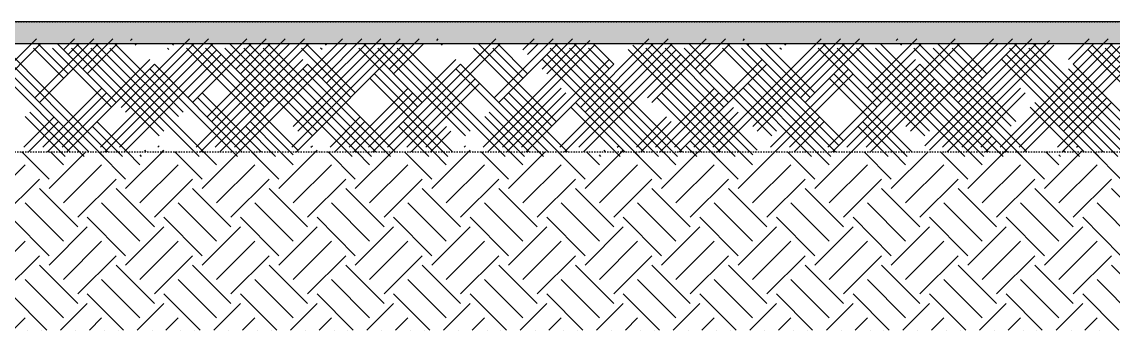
# Model space of a CAD drawing. Extents: x 37185 to 43130, y -8131 to -3926.
# Drawn here: x 40446.9 to 40614.9, y -6289.1 to -6241.7 of the extents above; entities that cross this region are included whole.
import ezdxf

# ---------------------------------------------------------------- set-up
doc = ezdxf.new("R2010")
doc.units = 0
doc.header["$MEASUREMENT"] = 0
doc.linetypes.add('ESTILO_TQS_0002', pattern=[0.4, 0.1, -0.3])
for name, color, linetype in [('36', 253, 'CONTINUOUS'), ('47', 15, 'CONTINUOUS'), ('67', 7, 'CONTINUOUS'), ('96', 252, 'CONTINUOUS')]:
    doc.layers.add(name, color=color, linetype=linetype)

msp = doc.modelspace()

# ---------------------------------------------------------------- linework, layer by layer
at = {"layer": '36', "linetype": 'Continuous'}
for p, q in [((40432.51, -6260.99), (40449.17, -6244.33)), ((40433.22, -6261.7), (40449.88, -6245.04)), ((40460.19, -6261.7), (40443.53, -6245.04)), ((40448.94, -6253.4), (40458.01, -6244.33)), ((40454.07, -6249.69), (40449.42, -6245.04)), ((40449.65, -6254.11), (40458.72, -6245.04)), ((40461.43, -6254.11), (40452.36, -6245.04)), ((40453.36, -6246.03), (40455.06, -6244.33)), ((40454.07, -6246.74), (40455.77, -6245.04)), ((40468.8, -6258.52), (40455.31, -6245.04)), ((40456.31, -6248.98), (40460.96, -6244.33)), ((40457.01, -6249.69), (40461.66, -6245.04)), ((40474.92, -6261.7), (40458.26, -6245.04)), ((40459.03, -6260.99), (40475.69, -6244.33)), ((40459.73, -6261.7), (40476.4, -6245.04)), ((40471.75, -6255.58), (40461.2, -6245.04)), ((40462.2, -6254.87), (40472.74, -6244.33)), ((40462.91, -6255.58), (40473.45, -6245.04)), ((40463.67, -6244.56), (40463.9, -6244.33)), ((40464.38, -6245.27), (40464.61, -6245.04)), ((40470.27, -6245.27), (40470.04, -6245.04)), ((40472.51, -6253.4), (40481.58, -6244.33)), ((40489.42, -6261.47), (40472.99, -6245.04)), ((40473.22, -6254.11), (40482.29, -6245.04)), ((40473.76, -6260.99), (40490.42, -6244.33)), ((40474.46, -6261.7), (40491.13, -6245.04)), ((40475.46, -6256.34), (40487.47, -6244.33)), ((40485, -6254.11), (40475.93, -6245.04)), ((40476.17, -6257.05), (40488.18, -6245.04)), ((40492.37, -6258.52), (40478.88, -6245.04)), ((40479.65, -6260.99), (40496.31, -6244.33)), ((40479.88, -6248.98), (40484.53, -6244.33)), ((40480.36, -6261.7), (40497.02, -6245.04)), ((40480.58, -6249.69), (40485.23, -6245.04)), ((40498.49, -6261.7), (40481.83, -6245.04)), ((40501.44, -6261.7), (40484.77, -6245.04)), ((40488.49, -6260.99), (40505.15, -6244.33)), ((40488.72, -6257.82), (40502.21, -6244.33)), ((40489.2, -6261.7), (40505.86, -6245.04)), ((40489.42, -6258.52), (40502.91, -6245.04)), ((40498.26, -6252.63), (40490.67, -6245.04)), ((40493.14, -6250.45), (40499.26, -6244.33)), ((40493.84, -6245.27), (40493.61, -6245.04)), ((40493.84, -6251.16), (40499.97, -6245.04)), ((40508.57, -6254.11), (40499.5, -6245.04)), ((40515.94, -6258.52), (40502.45, -6245.04)), ((40503.22, -6260.99), (40519.88, -6244.33)), ((40503.45, -6248.98), (40508.1, -6244.33)), ((40503.93, -6261.7), (40520.59, -6245.04)), ((40504.15, -6249.69), (40508.8, -6245.04)), ((40522.06, -6261.7), (40505.4, -6245.04)), ((40510.81, -6244.56), (40511.04, -6244.33)), ((40511.52, -6245.27), (40511.75, -6245.04)), ((40529.2, -6257.05), (40517.18, -6245.04)), ((40517.95, -6260.99), (40534.38, -6244.56)), ((40518.66, -6261.7), (40535.09, -6245.27)), ((40519.65, -6253.4), (40528.72, -6244.33)), ((40524.78, -6249.69), (40520.13, -6245.04)), ((40520.36, -6254.11), (40529.43, -6245.04)), ((40524.07, -6246.03), (40525.78, -6244.33)), ((40524.78, -6246.74), (40526.48, -6245.04)), ((40527.02, -6248.98), (40531.67, -6244.33)), ((40527.72, -6249.69), (40532.37, -6245.04)), ((40545.63, -6261.7), (40528.97, -6245.04)), ((40529.74, -6260.99), (40546.4, -6244.33)), ((40530.44, -6261.7), (40547.11, -6245.04)), ((40548.58, -6261.7), (40531.91, -6245.04)), ((40532.91, -6254.87), (40543.45, -6244.33)), ((40533.62, -6255.58), (40544.16, -6245.04)), ((40538.04, -6248.21), (40534.86, -6245.04)), ((40557.42, -6261.7), (40540.98, -6245.27)), ((40543.22, -6253.4), (40552.29, -6244.33)), ((40560.13, -6261.47), (40543.7, -6245.04)), ((40543.93, -6254.11), (40553, -6245.04)), ((40555.71, -6254.11), (40546.65, -6245.04)), ((40563.08, -6258.52), (40549.59, -6245.04)), ((40550.59, -6248.98), (40555.24, -6244.33)), ((40551.3, -6249.69), (40555.95, -6245.04)), ((40553.31, -6260.99), (40569.97, -6244.33)), ((40554.01, -6261.7), (40570.68, -6245.04)), ((40572.15, -6261.7), (40555.48, -6245.04)), ((40557.95, -6244.56), (40558.18, -6244.33)), ((40573.39, -6260), (40558.43, -6245.04)), ((40558.66, -6245.27), (40558.89, -6245.04)), ((40559.43, -6257.82), (40572.92, -6244.33)), ((40560.13, -6258.52), (40573.62, -6245.04)), ((40568.97, -6252.63), (40561.38, -6245.04)), ((40564.55, -6245.27), (40564.32, -6245.04)), ((40566.79, -6253.4), (40575.86, -6244.33)), ((40567.5, -6254.11), (40576.57, -6245.04)), ((40579.28, -6254.11), (40570.22, -6245.04)), ((40586.65, -6258.52), (40573.16, -6245.04)), ((40573.93, -6260.99), (40590.59, -6244.33)), ((40574.64, -6261.7), (40591.3, -6245.04)), ((40592.77, -6261.7), (40576.11, -6245.04)), ((40577.1, -6251.93), (40584.7, -6244.33)), ((40577.81, -6252.63), (40585.41, -6245.04)), ((40595.72, -6261.7), (40579.05, -6245.04)), ((40581.52, -6244.56), (40581.75, -6244.33)), ((40582.23, -6245.27), (40582.46, -6245.04)), ((40583, -6257.82), (40596.49, -6244.33)), ((40583.7, -6258.52), (40597.19, -6245.04)), ((40601.61, -6261.7), (40584.95, -6245.04)), ((40585.94, -6260.76), (40602.38, -6244.33)), ((40586.65, -6261.47), (40603.09, -6245.04)), ((40599.91, -6257.05), (40587.89, -6245.04)), ((40588.66, -6260.99), (40605.09, -6244.56)), ((40589.37, -6261.7), (40605.8, -6245.27)), ((40590.36, -6253.4), (40599.43, -6244.33)), ((40595.49, -6249.69), (40590.84, -6245.04)), ((40591.07, -6254.11), (40600.14, -6245.04)), ((40597.5, -6260.99), (40614.16, -6244.33)), ((40598.21, -6261.7), (40614.87, -6245.04)), ((40616.34, -6261.7), (40599.68, -6245.04)), ((40600.45, -6260.99), (40617.11, -6244.33)), ((40601.15, -6261.7), (40617.82, -6245.04)), ((40619.29, -6261.7), (40602.62, -6245.04)), ((40606.57, -6257.82), (40620.06, -6244.33)), ((40607.27, -6258.52), (40620.76, -6245.04)), ((40608.04, -6247.51), (40611.22, -6244.33)), ((40608.75, -6248.21), (40611.92, -6245.04)), ((40628.13, -6261.7), (40611.69, -6245.27)), ((40619.06, -6249.69), (40614.41, -6245.04)), ((40459.48, -6262.41), (40442.82, -6245.74)), ((40453.36, -6250.39), (40448.71, -6245.74)), ((40460.73, -6254.81), (40451.66, -6245.74)), ((40468.09, -6259.23), (40454.6, -6245.74)), ((40474.21, -6262.41), (40457.55, -6245.74)), ((40471.04, -6256.29), (40460.5, -6245.74)), ((40461.97, -6260.99), (40476.93, -6246.03)), ((40462.68, -6261.7), (40477.64, -6246.74)), ((40469.57, -6245.97), (40469.33, -6245.74)), ((40488.72, -6262.18), (40472.28, -6245.74)), ((40484.3, -6254.81), (40475.23, -6245.74)), ((40491.66, -6259.23), (40478.17, -6245.74)), ((40497.78, -6262.41), (40481.12, -6245.74)), ((40500.73, -6262.41), (40484.07, -6245.74)), ((40497.56, -6253.34), (40489.96, -6245.74)), ((40493.14, -6245.97), (40492.91, -6245.74)), ((40507.87, -6254.81), (40498.8, -6245.74)), ((40515.23, -6259.23), (40501.74, -6245.74)), ((40521.35, -6262.41), (40504.69, -6245.74)), ((40528.49, -6257.76), (40516.48, -6245.74)), ((40524.07, -6250.39), (40519.42, -6245.74)), ((40542.68, -6261.7), (40527.72, -6246.74)), ((40544.92, -6262.41), (40528.26, -6245.74)), ((40547.87, -6262.41), (40531.21, -6245.74)), ((40532.68, -6260.99), (40547.64, -6246.03)), ((40533.39, -6261.7), (40548.35, -6246.74)), ((40537.33, -6248.92), (40534.15, -6245.74)), ((40556.71, -6262.41), (40540.28, -6245.97)), ((40559.43, -6262.18), (40542.99, -6245.74)), ((40555.01, -6254.81), (40545.94, -6245.74)), ((40562.37, -6259.23), (40548.88, -6245.74)), ((40571.44, -6262.41), (40554.78, -6245.74)), ((40572.69, -6260.71), (40557.72, -6245.74)), ((40568.27, -6253.34), (40560.67, -6245.74)), ((40563.85, -6245.97), (40563.62, -6245.74)), ((40578.58, -6254.81), (40569.51, -6245.74)), ((40585.94, -6259.23), (40572.45, -6245.74)), ((40592.06, -6262.41), (40575.4, -6245.74)), ((40595.01, -6262.41), (40578.35, -6245.74)), ((40600.9, -6262.41), (40584.24, -6245.74)), ((40599.2, -6257.76), (40587.19, -6245.74)), ((40594.78, -6250.39), (40590.13, -6245.74)), ((40613.39, -6261.7), (40598.44, -6246.74)), ((40615.63, -6262.41), (40598.97, -6245.74)), ((40618.58, -6262.41), (40601.92, -6245.74)), ((40627.42, -6262.41), (40610.99, -6245.97)), ((40618.35, -6250.39), (40613.7, -6245.74)), ((40456.54, -6262.41), (40443.05, -6248.92)), ((40457.24, -6261.7), (40443.76, -6248.21)), ((40453.13, -6260.99), (40466.62, -6247.51)), ((40453.84, -6261.7), (40467.33, -6248.21)), ((40480.11, -6262.41), (40466.62, -6248.92)), ((40480.81, -6261.7), (40467.33, -6248.21)), ((40476.7, -6260.99), (40490.19, -6247.51)), ((40477.41, -6261.7), (40490.9, -6248.21)), ((40503.68, -6262.41), (40490.19, -6248.92)), ((40504.38, -6261.7), (40490.9, -6248.21)), ((40500.27, -6260.99), (40513.76, -6247.51)), ((40500.98, -6261.7), (40514.47, -6248.21)), ((40527.25, -6262.41), (40513.76, -6248.92)), ((40527.95, -6261.7), (40514.47, -6248.21)), ((40523.84, -6260.99), (40537.33, -6247.51)), ((40524.55, -6261.7), (40538.04, -6248.21)), ((40541.98, -6262.41), (40527.02, -6247.45)), ((40547.41, -6260.99), (40560.9, -6247.51)), ((40548.12, -6261.7), (40561.61, -6248.21)), ((40570.98, -6260.99), (40584.47, -6247.51)), ((40571.69, -6261.7), (40585.18, -6248.21)), ((40597.96, -6262.41), (40584.47, -6248.92)), ((40598.66, -6261.7), (40585.18, -6248.21)), ((40612.69, -6262.41), (40597.73, -6247.45)), ((40621.53, -6262.41), (40608.04, -6248.92)), ((40622.23, -6261.7), (40608.75, -6248.21)), ((40512.51, -6262.41), (40500.5, -6250.39)), ((40513.22, -6261.7), (40501.21, -6249.69)), ((40506.17, -6260.99), (40516.71, -6250.45)), ((40562.15, -6260.99), (40574.16, -6248.98)), ((40562.85, -6261.7), (40574.87, -6249.69)), ((40583.23, -6262.41), (40571.21, -6250.39)), ((40583.93, -6261.7), (40571.92, -6249.69)), ((40576.88, -6260.99), (40587.42, -6250.45)), ((40450.19, -6260.99), (40459.25, -6251.93)), ((40497.33, -6260.99), (40506.39, -6251.93)), ((40506.87, -6261.7), (40517.41, -6251.16)), ((40520.9, -6260.99), (40529.96, -6251.93)), ((40544.47, -6260.99), (40553.53, -6251.93)), ((40568.49, -6262.41), (40557.95, -6251.87)), ((40569.2, -6261.7), (40558.66, -6251.16)), ((40577.58, -6261.7), (40588.12, -6251.16)), ((40591.61, -6260.99), (40600.67, -6251.93)), ((40450.89, -6261.7), (40459.96, -6252.63)), ((40483.05, -6262.41), (40473.98, -6253.34)), ((40483.76, -6261.7), (40474.69, -6252.63)), ((40498.03, -6261.7), (40507.1, -6252.63)), ((40530.19, -6262.41), (40521.13, -6253.34)), ((40521.6, -6261.7), (40530.67, -6252.63)), ((40530.9, -6261.7), (40521.83, -6252.63)), ((40553.76, -6262.41), (40544.7, -6253.34)), ((40545.17, -6261.7), (40554.24, -6252.63)), ((40554.47, -6261.7), (40545.4, -6252.63)), ((40592.32, -6261.7), (40601.38, -6252.63)), ((40606.34, -6260.99), (40613.93, -6253.4)), ((40454.3, -6261.7), (40448.18, -6255.58)), ((40525.01, -6261.7), (40518.89, -6255.58)), ((40539.03, -6262.41), (40531.44, -6254.81)), ((40539.74, -6261.7), (40532.14, -6254.11)), ((40550.36, -6260.99), (40556.48, -6254.87)), ((40551.07, -6261.7), (40557.19, -6255.58)), ((40609.74, -6262.41), (40602.15, -6254.81)), ((40610.45, -6261.7), (40602.86, -6254.11)), ((40607.05, -6261.7), (40614.64, -6254.11)), ((40447.24, -6260.99), (40451.89, -6256.34)), ((40453.59, -6262.41), (40447.47, -6256.29)), ((40447.95, -6261.7), (40452.59, -6257.05)), ((40463.13, -6261.7), (40458.49, -6257.05)), ((40486.7, -6261.7), (40482.06, -6257.05)), ((40494.38, -6260.99), (40499.03, -6256.34)), ((40495.09, -6261.7), (40499.74, -6257.05)), ((40510.28, -6261.7), (40505.63, -6257.05)), ((40524.3, -6262.41), (40518.18, -6256.29)), ((40541.52, -6260.99), (40546.17, -6256.34)), ((40542.23, -6261.7), (40546.88, -6257.05)), ((40565.09, -6260.99), (40569.74, -6256.34)), ((40565.8, -6261.7), (40570.45, -6257.05)), ((40580.99, -6261.7), (40576.34, -6257.05)), ((40462.43, -6262.41), (40457.78, -6257.76)), ((40486, -6262.41), (40481.35, -6257.76)), ((40509.57, -6262.41), (40504.92, -6257.76)), ((40509.11, -6260.99), (40512.29, -6257.82)), ((40509.82, -6261.7), (40512.99, -6258.52)), ((40580.28, -6262.41), (40575.63, -6257.76)), ((40551.52, -6261.7), (40549.82, -6260)), ((40594.55, -6260.99), (40596.26, -6259.29)), ((40595.26, -6261.7), (40596.96, -6260)), ((40448.4, -6261.7), (40448.4, -6261.7)), ((40448.4, -6261.7), (40448.4, -6261.7)), ((40451.35, -6261.7), (40451.35, -6261.7)), ((40451.35, -6261.7), (40451.35, -6261.7)), ((40456.79, -6261.7), (40456.79, -6261.7)), ((40456.79, -6261.7), (40456.79, -6261.7)), ((40465.37, -6262.41), (40465.15, -6262.18)), ((40465.63, -6261.7), (40465.63, -6261.7)), ((40465.63, -6261.7), (40465.63, -6261.7)), ((40466.08, -6261.7), (40465.85, -6261.47)), ((40467.86, -6260.99), (40468.09, -6260.76)), ((40468.57, -6261.7), (40468.8, -6261.47)), ((40469.03, -6261.7), (40469.03, -6261.7)), ((40469.03, -6261.7), (40469.03, -6261.7)), ((40471.52, -6261.7), (40471.52, -6261.7)), ((40471.52, -6261.7), (40471.52, -6261.7)), ((40471.97, -6261.7), (40471.97, -6261.7)), ((40471.97, -6261.7), (40471.97, -6261.7)), ((40477.87, -6261.7), (40477.87, -6261.7)), ((40477.87, -6261.7), (40477.87, -6261.7)), ((40483.3, -6261.7), (40483.3, -6261.7)), ((40483.3, -6261.7), (40483.3, -6261.7)), ((40486.25, -6261.7), (40486.25, -6261.7)), ((40486.25, -6261.7), (40486.25, -6261.7)), ((40489.65, -6261.7), (40489.65, -6261.7)), ((40489.65, -6261.7), (40489.65, -6261.7)), ((40491.43, -6260.99), (40491.66, -6260.76)), ((40492.14, -6261.7), (40492.37, -6261.47)), ((40492.6, -6261.7), (40492.6, -6261.7)), ((40492.6, -6261.7), (40492.6, -6261.7)), ((40495.54, -6261.7), (40495.54, -6261.7)), ((40495.54, -6261.7), (40495.54, -6261.7)), ((40507.33, -6261.7), (40507.33, -6261.7)), ((40507.33, -6261.7), (40507.33, -6261.7)), ((40512.77, -6261.7), (40512.77, -6261.7)), ((40512.77, -6261.7), (40512.77, -6261.7)), ((40515, -6260.99), (40515.23, -6260.76)), ((40515.71, -6261.7), (40515.94, -6261.47)), ((40516.17, -6261.7), (40516.17, -6261.7)), ((40516.17, -6261.7), (40516.17, -6261.7)), ((40519.11, -6261.7), (40519.11, -6261.7)), ((40519.11, -6261.7), (40519.11, -6261.7)), ((40527.5, -6261.7), (40527.5, -6261.7)), ((40527.5, -6261.7), (40527.5, -6261.7)), ((40533.85, -6261.7), (40533.85, -6261.7)), ((40533.85, -6261.7), (40533.85, -6261.7)), ((40536.08, -6262.41), (40535.86, -6262.18)), ((40536.34, -6261.7), (40536.34, -6261.7)), ((40536.34, -6261.7), (40536.34, -6261.7)), ((40536.79, -6261.7), (40536.56, -6261.47)), ((40538.57, -6260.99), (40538.8, -6260.76)), ((40539.28, -6261.7), (40539.51, -6261.47)), ((40550.82, -6262.41), (40549.11, -6260.71)), ((40556.96, -6261.7), (40556.96, -6261.7)), ((40556.96, -6261.7), (40556.96, -6261.7)), ((40559.91, -6261.7), (40559.91, -6261.7)), ((40559.91, -6261.7), (40559.91, -6261.7)), ((40560.36, -6261.7), (40560.36, -6261.7)), ((40560.36, -6261.7), (40560.36, -6261.7)), ((40563.31, -6261.7), (40563.31, -6261.7)), ((40563.31, -6261.7), (40563.31, -6261.7)), ((40566.25, -6261.7), (40566.25, -6261.7)), ((40566.25, -6261.7), (40566.25, -6261.7)), ((40568.74, -6261.7), (40568.74, -6261.7)), ((40568.74, -6261.7), (40568.74, -6261.7)), ((40575.09, -6261.7), (40575.09, -6261.7)), ((40575.09, -6261.7), (40575.09, -6261.7)), ((40578.04, -6261.7), (40578.04, -6261.7)), ((40578.04, -6261.7), (40578.04, -6261.7)), ((40580.53, -6261.7), (40580.53, -6261.7)), ((40580.53, -6261.7), (40580.53, -6261.7)), ((40583.48, -6261.7), (40583.48, -6261.7)), ((40583.48, -6261.7), (40583.48, -6261.7)), ((40586.42, -6261.7), (40586.42, -6261.7)), ((40586.42, -6261.7), (40586.42, -6261.7)), ((40586.88, -6261.7), (40586.88, -6261.7)), ((40586.88, -6261.7), (40586.88, -6261.7)), ((40589.82, -6261.7), (40589.82, -6261.7)), ((40589.82, -6261.7), (40589.82, -6261.7)), ((40604.1, -6261.7), (40604.1, -6261.7)), ((40604.1, -6261.7), (40604.1, -6261.7)), ((40604.56, -6261.7), (40604.56, -6261.7)), ((40604.56, -6261.7), (40604.56, -6261.7)), ((40606.8, -6262.41), (40606.57, -6262.18)), ((40607.5, -6261.7), (40607.27, -6261.47)), ((40609.29, -6260.99), (40609.51, -6260.76)), ((40609.99, -6261.7), (40610.22, -6261.47)), ((40612.94, -6261.7), (40612.94, -6261.7)), ((40612.94, -6261.7), (40612.94, -6261.7))]:
    msp.add_line(p, q, dxfattribs=at)
at = {"layer": '47', "linetype": 'Continuous'}
for p, q in [((40451.12, -6265.89), (40446.93, -6261.7)), ((40451.12, -6267.36), (40456.78, -6261.7)), ((40453.33, -6263.68), (40451.35, -6261.7)), ((40462.91, -6265.89), (40458.72, -6261.7)), ((40462.91, -6267.36), (40468.57, -6261.7)), ((40465.12, -6263.68), (40463.14, -6261.7)), ((40474.69, -6265.89), (40470.5, -6261.7)), ((40474.69, -6267.36), (40480.35, -6261.7)), ((40476.9, -6263.68), (40474.92, -6261.7)), ((40486.48, -6265.89), (40482.29, -6261.7)), ((40486.48, -6267.36), (40492.14, -6261.7)), ((40488.69, -6263.68), (40486.71, -6261.7)), ((40498.26, -6265.89), (40494.07, -6261.7)), ((40498.26, -6267.36), (40503.92, -6261.7)), ((40500.47, -6263.68), (40498.49, -6261.7)), ((40510.05, -6265.89), (40505.86, -6261.7)), ((40510.05, -6267.36), (40515.71, -6261.7)), ((40512.26, -6263.68), (40510.28, -6261.7)), ((40521.83, -6265.89), (40517.64, -6261.7)), ((40521.83, -6267.36), (40527.49, -6261.7)), ((40524.04, -6263.68), (40522.06, -6261.7)), ((40533.62, -6265.89), (40529.43, -6261.7)), ((40533.62, -6267.36), (40539.28, -6261.7)), ((40535.83, -6263.68), (40533.85, -6261.7)), ((40545.4, -6265.89), (40541.21, -6261.7)), ((40545.4, -6267.36), (40551.06, -6261.7)), ((40547.61, -6263.68), (40545.63, -6261.7)), ((40557.19, -6265.89), (40553, -6261.7)), ((40557.19, -6267.36), (40562.85, -6261.7)), ((40559.4, -6263.68), (40557.42, -6261.7)), ((40568.97, -6265.89), (40564.78, -6261.7)), ((40568.97, -6267.36), (40574.63, -6261.7)), ((40571.18, -6263.68), (40569.2, -6261.7)), ((40580.76, -6265.89), (40576.57, -6261.7)), ((40580.76, -6267.36), (40586.42, -6261.7)), ((40582.97, -6263.68), (40580.99, -6261.7)), ((40592.54, -6265.89), (40588.36, -6261.7)), ((40592.54, -6267.36), (40598.2, -6261.7)), ((40594.75, -6263.68), (40592.77, -6261.7)), ((40604.33, -6265.89), (40600.14, -6261.7)), ((40604.33, -6267.36), (40609.99, -6261.7)), ((40606.54, -6263.68), (40604.56, -6261.7)), ((40616.11, -6265.89), (40611.93, -6261.7)), ((40441.55, -6269.57), (40447.44, -6263.68)), ((40453.33, -6269.57), (40459.22, -6263.68)), ((40465.12, -6269.57), (40471.01, -6263.68)), ((40476.9, -6269.57), (40482.79, -6263.68)), ((40488.69, -6269.57), (40494.58, -6263.68)), ((40500.47, -6269.57), (40506.36, -6263.68)), ((40512.26, -6269.57), (40518.15, -6263.68)), ((40524.04, -6269.57), (40529.93, -6263.68)), ((40535.83, -6269.57), (40541.72, -6263.68)), ((40547.61, -6269.57), (40553.5, -6263.68)), ((40559.4, -6269.57), (40565.29, -6263.68)), ((40571.18, -6269.57), (40577.08, -6263.68)), ((40582.97, -6269.57), (40588.86, -6263.68)), ((40594.75, -6269.57), (40600.65, -6263.68)), ((40606.54, -6269.57), (40612.43, -6263.68)), ((40443.76, -6271.78), (40449.65, -6265.89)), ((40455.54, -6273.26), (40449.65, -6267.36)), ((40455.54, -6271.78), (40461.43, -6265.89)), ((40467.33, -6273.26), (40461.43, -6267.36)), ((40467.33, -6271.78), (40473.22, -6265.89)), ((40479.11, -6273.26), (40473.22, -6267.36)), ((40479.11, -6271.78), (40485, -6265.89)), ((40490.9, -6273.26), (40485, -6267.36)), ((40490.9, -6271.78), (40496.79, -6265.89)), ((40502.68, -6273.26), (40496.79, -6267.36)), ((40502.68, -6271.78), (40508.57, -6265.89)), ((40514.47, -6273.26), (40508.57, -6267.36)), ((40514.47, -6271.78), (40520.36, -6265.89)), ((40526.25, -6273.26), (40520.36, -6267.36)), ((40526.25, -6271.78), (40532.14, -6265.89)), ((40538.04, -6273.26), (40532.14, -6267.36)), ((40538.04, -6271.78), (40543.93, -6265.89)), ((40549.82, -6273.26), (40543.93, -6267.36)), ((40549.82, -6271.78), (40555.71, -6265.89)), ((40561.61, -6273.26), (40555.71, -6267.36)), ((40561.61, -6271.78), (40567.5, -6265.89)), ((40573.39, -6273.26), (40567.5, -6267.36)), ((40573.39, -6271.78), (40579.28, -6265.89)), ((40585.18, -6273.26), (40579.28, -6267.36)), ((40585.18, -6271.78), (40591.07, -6265.89)), ((40596.96, -6273.26), (40591.07, -6267.36)), ((40596.96, -6271.78), (40602.86, -6265.89)), ((40608.75, -6273.26), (40602.86, -6267.36)), ((40608.75, -6271.78), (40614.64, -6265.89)), ((40620.53, -6273.26), (40614.64, -6267.36)), ((40453.33, -6275.47), (40447.44, -6269.57)), ((40465.12, -6275.47), (40459.22, -6269.57)), ((40476.9, -6275.47), (40471.01, -6269.57)), ((40488.69, -6275.47), (40482.79, -6269.57)), ((40500.47, -6275.47), (40494.58, -6269.57)), ((40512.26, -6275.47), (40506.36, -6269.57)), ((40524.04, -6275.47), (40518.15, -6269.57)), ((40535.83, -6275.47), (40529.93, -6269.57)), ((40547.61, -6275.47), (40541.72, -6269.57)), ((40559.4, -6275.47), (40553.5, -6269.57)), ((40571.18, -6275.47), (40565.29, -6269.57)), ((40582.97, -6275.47), (40577.08, -6269.57)), ((40594.75, -6275.47), (40588.86, -6269.57)), ((40606.54, -6275.47), (40600.65, -6269.57)), ((40618.32, -6275.47), (40612.43, -6269.57)), ((40451.12, -6277.68), (40445.23, -6271.78)), ((40462.91, -6277.68), (40457.01, -6271.78)), ((40474.69, -6277.68), (40468.8, -6271.78)), ((40486.48, -6277.68), (40480.58, -6271.78)), ((40498.26, -6277.68), (40492.37, -6271.78)), ((40510.05, -6277.68), (40504.15, -6271.78)), ((40521.83, -6277.68), (40515.94, -6271.78)), ((40533.62, -6277.68), (40527.72, -6271.78)), ((40545.4, -6277.68), (40539.51, -6271.78)), ((40557.19, -6277.68), (40551.3, -6271.78)), ((40568.97, -6277.68), (40563.08, -6271.78)), ((40580.76, -6277.68), (40574.87, -6271.78)), ((40592.54, -6277.68), (40586.65, -6271.78)), ((40604.33, -6277.68), (40598.44, -6271.78)), ((40616.11, -6277.68), (40610.22, -6271.78)), ((40451.12, -6279.15), (40457.01, -6273.26)), ((40462.91, -6279.15), (40468.8, -6273.26)), ((40474.69, -6279.15), (40480.58, -6273.26)), ((40486.48, -6279.15), (40492.37, -6273.26)), ((40498.26, -6279.15), (40504.15, -6273.26)), ((40510.05, -6279.15), (40515.94, -6273.26)), ((40521.83, -6279.15), (40527.72, -6273.26)), ((40533.62, -6279.15), (40539.51, -6273.26)), ((40545.4, -6279.15), (40551.3, -6273.26)), ((40557.19, -6279.15), (40563.08, -6273.26)), ((40568.97, -6279.15), (40574.87, -6273.26)), ((40580.76, -6279.15), (40586.65, -6273.26)), ((40592.54, -6279.15), (40598.44, -6273.26)), ((40604.33, -6279.15), (40610.22, -6273.26)), ((40441.55, -6281.36), (40447.44, -6275.47)), ((40453.33, -6281.36), (40459.22, -6275.47)), ((40465.12, -6281.36), (40471.01, -6275.47)), ((40476.9, -6281.36), (40482.79, -6275.47)), ((40488.69, -6281.36), (40494.58, -6275.47)), ((40500.47, -6281.36), (40506.36, -6275.47)), ((40512.26, -6281.36), (40518.15, -6275.47)), ((40524.04, -6281.36), (40529.93, -6275.47)), ((40535.83, -6281.36), (40541.72, -6275.47)), ((40547.61, -6281.36), (40553.5, -6275.47)), ((40559.4, -6281.36), (40565.29, -6275.47)), ((40571.18, -6281.36), (40577.08, -6275.47)), ((40582.97, -6281.36), (40588.86, -6275.47)), ((40594.75, -6281.36), (40600.65, -6275.47)), ((40606.54, -6281.36), (40612.43, -6275.47)), ((40443.76, -6283.57), (40449.65, -6277.68)), ((40455.54, -6285.04), (40449.65, -6279.15)), ((40455.54, -6283.57), (40461.43, -6277.68)), ((40467.33, -6285.04), (40461.43, -6279.15)), ((40467.33, -6283.57), (40473.22, -6277.68)), ((40479.11, -6285.04), (40473.22, -6279.15)), ((40479.11, -6283.57), (40485, -6277.68)), ((40490.9, -6285.04), (40485, -6279.15)), ((40490.9, -6283.57), (40496.79, -6277.68)), ((40502.68, -6285.04), (40496.79, -6279.15)), ((40502.68, -6283.57), (40508.57, -6277.68)), ((40514.47, -6285.04), (40508.57, -6279.15)), ((40514.47, -6283.57), (40520.36, -6277.68)), ((40526.25, -6285.04), (40520.36, -6279.15)), ((40526.25, -6283.57), (40532.14, -6277.68)), ((40538.04, -6285.04), (40532.14, -6279.15)), ((40538.04, -6283.57), (40543.93, -6277.68)), ((40549.82, -6285.04), (40543.93, -6279.15)), ((40549.82, -6283.57), (40555.71, -6277.68)), ((40561.61, -6285.04), (40555.71, -6279.15)), ((40561.61, -6283.57), (40567.5, -6277.68)), ((40573.39, -6285.04), (40567.5, -6279.15)), ((40573.39, -6283.57), (40579.28, -6277.68)), ((40585.18, -6285.04), (40579.28, -6279.15)), ((40585.18, -6283.57), (40591.07, -6277.68)), ((40596.96, -6285.04), (40591.07, -6279.15)), ((40596.96, -6283.57), (40602.86, -6277.68)), ((40608.75, -6285.04), (40602.86, -6279.15)), ((40608.75, -6283.57), (40614.64, -6277.68)), ((40620.53, -6285.04), (40614.64, -6279.15)), ((40453.33, -6287.25), (40447.44, -6281.36)), ((40465.12, -6287.25), (40459.22, -6281.36)), ((40476.9, -6287.25), (40471.01, -6281.36)), ((40488.69, -6287.25), (40482.79, -6281.36)), ((40500.47, -6287.25), (40494.58, -6281.36)), ((40512.26, -6287.25), (40506.36, -6281.36)), ((40524.04, -6287.25), (40518.15, -6281.36)), ((40535.83, -6287.25), (40529.93, -6281.36)), ((40547.61, -6287.25), (40541.72, -6281.36)), ((40559.4, -6287.25), (40553.5, -6281.36)), ((40571.18, -6287.25), (40565.29, -6281.36)), ((40582.97, -6287.25), (40577.08, -6281.36)), ((40594.75, -6287.25), (40588.86, -6281.36)), ((40606.54, -6287.25), (40600.65, -6281.36)), ((40618.32, -6287.25), (40612.43, -6281.36)), ((40450.8, -6289.14), (40445.23, -6283.57)), ((40462.59, -6289.14), (40457.01, -6283.57)), ((40474.37, -6289.14), (40468.8, -6283.57)), ((40486.16, -6289.14), (40480.58, -6283.57)), ((40497.94, -6289.14), (40492.37, -6283.57)), ((40509.73, -6289.14), (40504.15, -6283.57)), ((40521.51, -6289.14), (40515.94, -6283.57)), ((40533.3, -6289.14), (40527.72, -6283.57)), ((40545.08, -6289.14), (40539.51, -6283.57)), ((40556.87, -6289.14), (40551.3, -6283.57)), ((40568.65, -6289.14), (40563.08, -6283.57)), ((40580.44, -6289.14), (40574.87, -6283.57)), ((40592.22, -6289.14), (40586.65, -6283.57)), ((40604.01, -6289.14), (40598.44, -6283.57)), ((40615.79, -6289.14), (40610.22, -6283.57)), ((40452.91, -6289.14), (40457.01, -6285.04)), ((40464.7, -6289.14), (40468.8, -6285.04)), ((40476.48, -6289.14), (40480.58, -6285.04)), ((40488.27, -6289.14), (40492.37, -6285.04)), ((40500.06, -6289.14), (40504.15, -6285.04)), ((40511.84, -6289.14), (40515.94, -6285.04)), ((40523.63, -6289.14), (40527.72, -6285.04)), ((40535.41, -6289.14), (40539.51, -6285.04)), ((40547.2, -6289.14), (40551.3, -6285.04)), ((40558.98, -6289.14), (40563.08, -6285.04)), ((40570.77, -6289.14), (40574.87, -6285.04)), ((40582.55, -6289.14), (40586.65, -6285.04)), ((40594.34, -6289.14), (40598.44, -6285.04)), ((40606.12, -6289.14), (40610.22, -6285.04)), ((40445.55, -6289.14), (40447.44, -6287.25)), ((40457.33, -6289.14), (40459.22, -6287.25)), ((40469.12, -6289.14), (40471.01, -6287.25)), ((40480.9, -6289.14), (40482.79, -6287.25)), ((40492.69, -6289.14), (40494.58, -6287.25)), ((40504.47, -6289.14), (40506.36, -6287.25)), ((40516.26, -6289.14), (40518.15, -6287.25)), ((40528.04, -6289.14), (40529.93, -6287.25)), ((40539.83, -6289.14), (40541.72, -6287.25)), ((40551.61, -6289.14), (40553.5, -6287.25)), ((40563.4, -6289.14), (40565.29, -6287.25)), ((40575.19, -6289.14), (40577.08, -6287.25)), ((40586.97, -6289.14), (40588.86, -6287.25)), ((40598.76, -6289.14), (40600.65, -6287.25)), ((40610.54, -6289.14), (40612.43, -6287.25)), ((40447.86, -6289.14), (40447.86, -6289.14)), ((40449.97, -6289.14), (40449.97, -6289.14)), ((40455.22, -6289.14), (40455.22, -6289.14)), ((40459.64, -6289.14), (40459.64, -6289.14)), ((40461.75, -6289.14), (40461.75, -6289.14)), ((40467.01, -6289.14), (40467.01, -6289.14)), ((40471.43, -6289.14), (40471.43, -6289.14)), ((40473.54, -6289.14), (40473.54, -6289.14)), ((40478.79, -6289.14), (40478.79, -6289.14)), ((40483.21, -6289.14), (40483.21, -6289.14)), ((40485.32, -6289.14), (40485.32, -6289.14)), ((40490.58, -6289.14), (40490.58, -6289.14)), ((40495, -6289.14), (40495, -6289.14)), ((40497.11, -6289.14), (40497.11, -6289.14)), ((40502.36, -6289.14), (40502.36, -6289.14)), ((40506.78, -6289.14), (40506.78, -6289.14)), ((40508.89, -6289.14), (40508.89, -6289.14)), ((40514.15, -6289.14), (40514.15, -6289.14)), ((40518.57, -6289.14), (40518.57, -6289.14)), ((40520.68, -6289.14), (40520.68, -6289.14)), ((40525.93, -6289.14), (40525.93, -6289.14)), ((40530.35, -6289.14), (40530.35, -6289.14)), ((40532.46, -6289.14), (40532.46, -6289.14)), ((40537.72, -6289.14), (40537.72, -6289.14)), ((40542.14, -6289.14), (40542.14, -6289.14)), ((40544.25, -6289.14), (40544.25, -6289.14)), ((40549.5, -6289.14), (40549.5, -6289.14)), ((40553.92, -6289.14), (40553.92, -6289.14)), ((40556.03, -6289.14), (40556.03, -6289.14)), ((40561.29, -6289.14), (40561.29, -6289.14)), ((40565.71, -6289.14), (40565.71, -6289.14)), ((40567.82, -6289.14), (40567.82, -6289.14)), ((40573.07, -6289.14), (40573.07, -6289.14)), ((40577.49, -6289.14), (40577.49, -6289.14)), ((40579.6, -6289.14), (40579.6, -6289.14)), ((40584.86, -6289.14), (40584.86, -6289.14)), ((40589.28, -6289.14), (40589.28, -6289.14)), ((40591.39, -6289.14), (40591.39, -6289.14)), ((40596.64, -6289.14), (40596.64, -6289.14)), ((40601.06, -6289.14), (40601.06, -6289.14)), ((40603.17, -6289.14), (40603.17, -6289.14)), ((40608.43, -6289.14), (40608.43, -6289.14)), ((40612.85, -6289.14), (40612.85, -6289.14))]:
    msp.add_line(p, q, dxfattribs=at)
at = {"layer": '67', "linetype": 'ESTILO_TQS_0002'}
for p, q in [((40387.2, -6241.7), (42419.5, -6241.7)), ((40314.73, -6261.7), (42548.59, -6261.7))]:
    msp.add_line(p, q, dxfattribs=at)
at = {"layer": '96', "linetype": 'Continuous'}
msp.add_lwpolyline([(42155.86, -6241.7), (40387.2, -6241.7), (40387.2, -6245.04), (42155.86, -6245.04), (42155.86, -6241.7)], dxfattribs=at)
for points in [[(42155.86, -6241.7), (40387.2, -6241.7), (40387.2, -6245.04)], [(42155.86, -6241.7), (40387.2, -6245.04), (42155.86, -6245.04)]]:
    msp.add_solid(points, dxfattribs=at)

doc.saveas('drawing.dxf')
